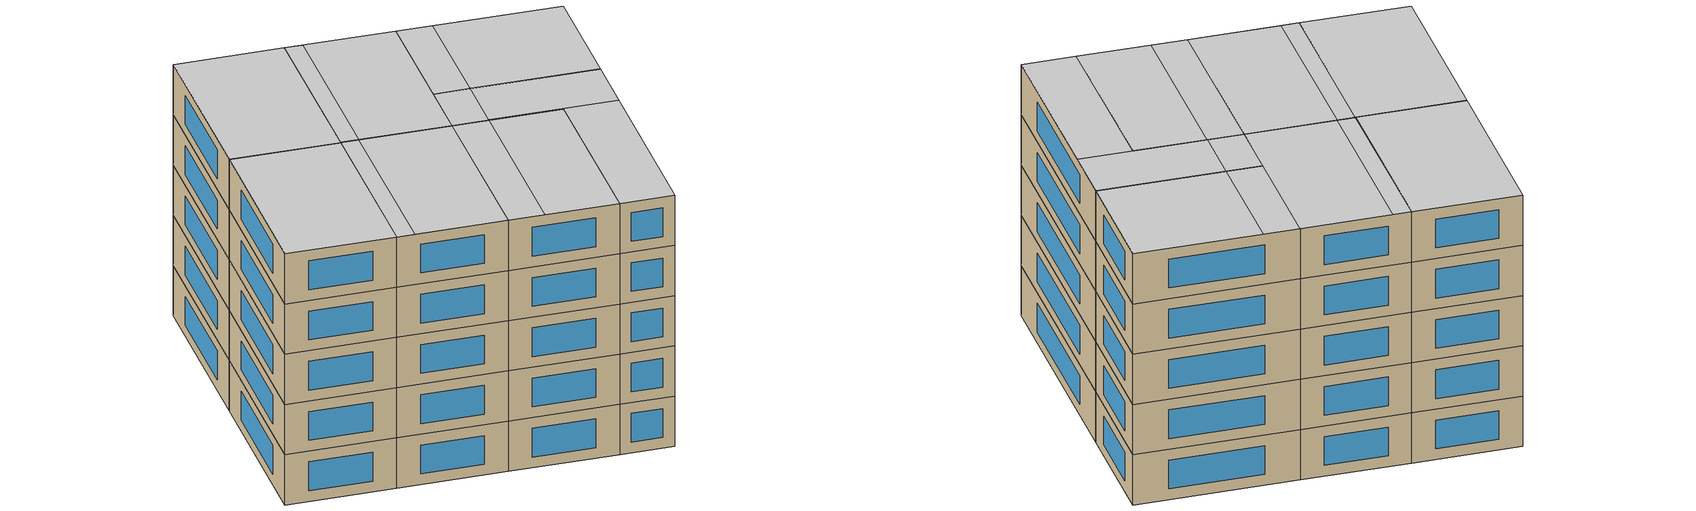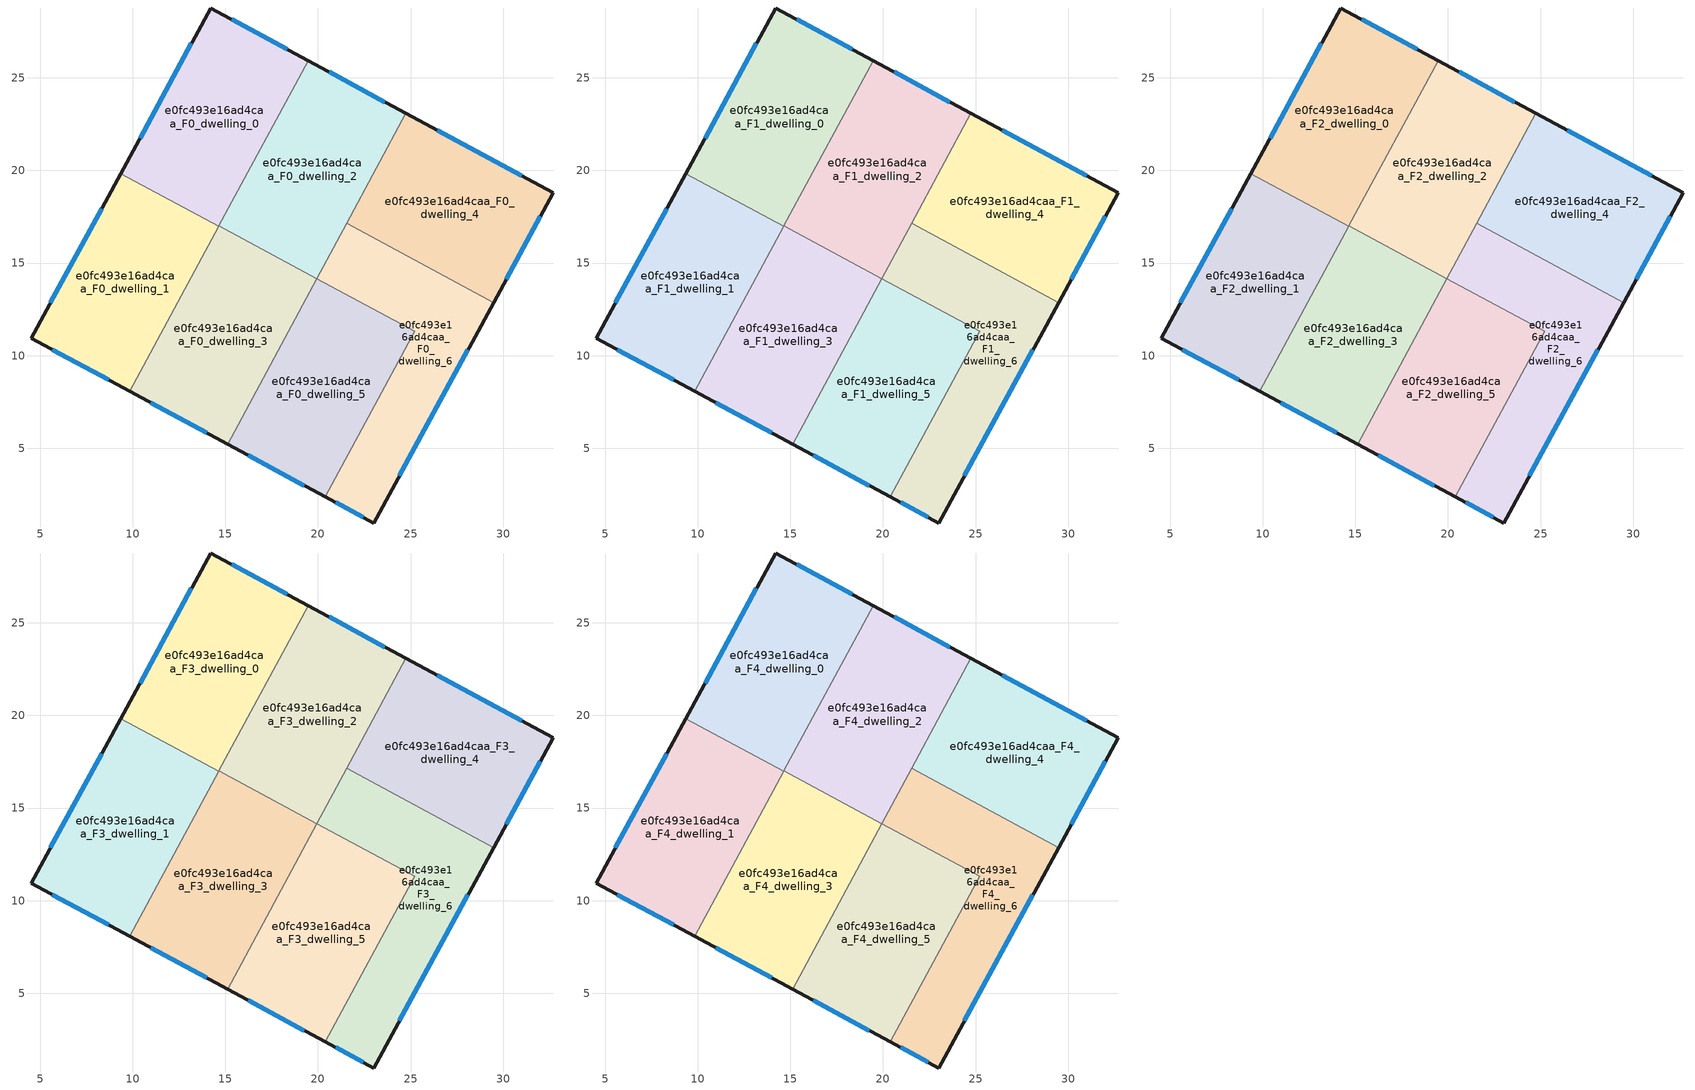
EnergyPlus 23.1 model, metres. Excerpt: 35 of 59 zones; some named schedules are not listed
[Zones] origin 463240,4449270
e0fc493e16ad4caa_F0_dwelling_0
 floor ground (EU_floor_Construction): 19.46,25.94 14.63,16.98 9.35,19.84 14.21,28.78 z0
 wall outside (EU_wall_Construction): 19.46,25.94 14.21,28.78 9.35,19.84 z0:3
 wall to e0fc493e16ad4caa_F0_dwelling_1 (EU_wall_Construction): 9.35,19.84 14.63,16.98 z0:3
 wall to e0fc493e16ad4caa_F0_dwelling_2 (EU_wall_Construction): 14.65,17.01 19.46,25.94 z0:3
 wall to e0fc493e16ad4caa_F0_dwelling_3 (EU_wall_Construction): 14.63,16.98 14.65,17.01 z0:3
 window (EU_Window_Construction): 13.16,26.86 10.39,21.75 / 18.34,26.55 15.33,28.17 z0.64:2.36
e0fc493e16ad4caa_F0_dwelling_1
 floor ground (EU_floor_Construction): 14.63,16.98 9.83,8.08 4.52,10.94 9.35,19.84 z0
 wall outside (EU_wall_Construction): 9.35,19.84 4.52,10.94 9.83,8.08 z0:3
 wall to e0fc493e16ad4caa_F0_dwelling_3 (EU_wall_Construction): 9.83,8.08 14.63,16.98 z0:3
 window (EU_Window_Construction): 8.31,17.93 5.55,12.85 / 5.65,10.33 8.69,8.69 z0.64:2.36
e0fc493e16ad4caa_F0_dwelling_2
 floor ground (EU_floor_Construction): 24.75,23.09 19.93,14.16 14.65,17.01 19.46,25.94 z0
 wall outside (EU_wall_Construction): 24.75,23.09 19.46,25.94 z0:3
 wall to e0fc493e16ad4caa_F0_dwelling_3 (EU_wall_Construction): 14.65,17.01 19.93,14.16 z0:3
 wall to e0fc493e16ad4caa_F0_dwelling_4 (EU_wall_Construction): 21.55,17.14 24.75,23.09 z0:3
 wall to e0fc493e16ad4caa_F0_dwelling_6 (EU_wall_Construction): 19.93,14.16 21.54,17.14 z0:3
 window (EU_Window_Construction): 23.62,23.7 20.6,25.33 z0.64:2.36
e0fc493e16ad4caa_F0_dwelling_3
 floor ground (EU_floor_Construction): 19.93,14.16 15.11,5.22 9.83,8.08 14.65,17.01 z0
 wall outside (EU_wall_Construction): 9.83,8.08 15.11,5.22 z0:3
 wall to e0fc493e16ad4caa_F0_dwelling_5 (EU_wall_Construction): 15.11,5.22 19.93,14.16 z0:3
 window (EU_Window_Construction): 10.96,7.46 13.98,5.83 z0.64:2.36
e0fc493e16ad4caa_F0_dwelling_4
 floor ground (EU_floor_Construction): 32.7,18.79 29.48,12.86 21.54,17.14 24.75,23.09 z0
 wall outside (EU_wall_Construction): 29.48,12.86 32.7,18.79 24.75,23.09 z0:3
 wall to e0fc493e16ad4caa_F0_dwelling_6 (EU_wall_Construction): 21.54,17.14 29.48,12.86 z0:3
 window (EU_Window_Construction): 30.17,14.13 32.01,17.52 / 31,19.71 26.45,22.17 z0.64:2.36
e0fc493e16ad4caa_F0_dwelling_5
 floor ground (EU_floor_Construction): 25.22,11.3 20.4,2.37 15.11,5.22 19.93,14.16 z0
 wall outside (EU_wall_Construction): 15.11,5.22 20.4,2.37 z0:3
 wall to e0fc493e16ad4caa_F0_dwelling_6 (EU_wall_Construction): 20.4,2.37 25.22,11.3 19.93,14.16 z0:3
 window (EU_Window_Construction): 16.25,4.61 19.27,2.98 z0.64:2.36
e0fc493e16ad4caa_F0_dwelling_6
 floor ground (EU_floor_Construction): 29.48,12.86 23.02,0.96 20.4,2.37 25.22,11.3 19.93,14.16 21.54,17.14 z0
 wall outside (EU_wall_Construction): 20.4,2.37 23.02,0.96 29.48,12.86 z0:3
 window (EU_Window_Construction): 24.4,3.51 28.1,10.31 / 20.96,2.07 22.46,1.26 z0.64:2.36
e0fc493e16ad4caa_F1_dwelling_0
 floor to e0fc493e16ad4caa_F0_dwelling_0 (EU_floor_Construction): 19.46,25.94 14.63,16.98 9.35,19.84 14.21,28.78 z3
 wall outside (EU_wall_Construction): 19.46,25.94 14.21,28.78 9.35,19.84 z3:6
 wall to e0fc493e16ad4caa_F1_dwelling_1 (EU_wall_Construction): 9.35,19.84 14.63,16.98 z3:6
 wall to e0fc493e16ad4caa_F1_dwelling_2 (EU_wall_Construction): 14.65,17.01 19.46,25.94 z3:6
 wall to e0fc493e16ad4caa_F1_dwelling_3 (EU_wall_Construction): 14.63,16.98 14.65,17.01 z3:6
 window (EU_Window_Construction): 13.16,26.86 10.39,21.75 / 18.34,26.55 15.33,28.17 z3.64:5.36
e0fc493e16ad4caa_F1_dwelling_1
 floor to e0fc493e16ad4caa_F0_dwelling_1 (EU_floor_Construction): 14.63,16.98 9.83,8.08 4.52,10.94 9.35,19.84 z3
 wall outside (EU_wall_Construction): 9.35,19.84 4.52,10.94 9.83,8.08 z3:6
 wall to e0fc493e16ad4caa_F1_dwelling_3 (EU_wall_Construction): 9.83,8.08 14.63,16.98 z3:6
 window (EU_Window_Construction): 8.31,17.93 5.55,12.85 / 5.65,10.33 8.69,8.69 z3.64:5.36
e0fc493e16ad4caa_F1_dwelling_2
 floor to e0fc493e16ad4caa_F0_dwelling_2 (EU_floor_Construction): 24.75,23.09 19.93,14.16 14.65,17.01 19.46,25.94 z3
 wall outside (EU_wall_Construction): 24.75,23.09 19.46,25.94 z3:6
 wall to e0fc493e16ad4caa_F1_dwelling_3 (EU_wall_Construction): 14.65,17.01 19.93,14.16 z3:6
 wall to e0fc493e16ad4caa_F1_dwelling_4 (EU_wall_Construction): 21.55,17.14 24.75,23.09 z3:6
 wall to e0fc493e16ad4caa_F1_dwelling_6 (EU_wall_Construction): 19.93,14.16 21.54,17.14 z3:6
 window (EU_Window_Construction): 23.62,23.7 20.6,25.33 z3.64:5.36
e0fc493e16ad4caa_F1_dwelling_3
 floor to e0fc493e16ad4caa_F0_dwelling_3 (EU_floor_Construction): 19.93,14.16 15.11,5.22 9.83,8.08 14.65,17.01 z3
 wall outside (EU_wall_Construction): 9.83,8.08 15.11,5.22 z3:6
 wall to e0fc493e16ad4caa_F1_dwelling_5 (EU_wall_Construction): 15.11,5.22 19.93,14.16 z3:6
 window (EU_Window_Construction): 10.96,7.46 13.98,5.83 z3.64:5.36
e0fc493e16ad4caa_F1_dwelling_4
 floor to e0fc493e16ad4caa_F0_dwelling_4 (EU_floor_Construction): 32.7,18.79 29.48,12.86 21.54,17.14 24.75,23.09 z3
 wall outside (EU_wall_Construction): 29.48,12.86 32.7,18.79 24.75,23.09 z3:6
 wall to e0fc493e16ad4caa_F1_dwelling_6 (EU_wall_Construction): 21.54,17.14 29.48,12.86 z3:6
 window (EU_Window_Construction): 30.17,14.13 32.01,17.52 / 31,19.71 26.45,22.17 z3.64:5.36
e0fc493e16ad4caa_F1_dwelling_5
 floor to e0fc493e16ad4caa_F0_dwelling_5 (EU_floor_Construction): 25.22,11.3 20.4,2.37 15.11,5.22 19.93,14.16 z3
 wall outside (EU_wall_Construction): 15.11,5.22 20.4,2.37 z3:6
 wall to e0fc493e16ad4caa_F1_dwelling_6 (EU_wall_Construction): 20.4,2.37 25.22,11.3 19.93,14.16 z3:6
 window (EU_Window_Construction): 16.25,4.61 19.27,2.98 z3.64:5.36
e0fc493e16ad4caa_F1_dwelling_6
 floor to e0fc493e16ad4caa_F0_dwelling_6 (EU_floor_Construction): 29.48,12.86 23.02,0.96 20.4,2.37 25.22,11.3 19.93,14.16 21.54,17.14 z3
 wall outside (EU_wall_Construction): 20.4,2.37 23.02,0.96 29.48,12.86 z3:6
 window (EU_Window_Construction): 24.4,3.51 28.1,10.31 / 20.96,2.07 22.46,1.26 z3.64:5.36
e0fc493e16ad4caa_F2_dwelling_0
 floor to e0fc493e16ad4caa_F1_dwelling_0 (EU_floor_Construction): 19.46,25.94 14.63,16.98 9.35,19.84 14.21,28.78 z6
 wall outside (EU_wall_Construction): 19.46,25.94 14.21,28.78 9.35,19.84 z6:9
 wall to e0fc493e16ad4caa_F2_dwelling_1 (EU_wall_Construction): 9.35,19.84 14.63,16.98 z6:9
 wall to e0fc493e16ad4caa_F2_dwelling_2 (EU_wall_Construction): 14.65,17.01 19.46,25.94 z6:9
 wall to e0fc493e16ad4caa_F2_dwelling_3 (EU_wall_Construction): 14.63,16.98 14.65,17.01 z6:9
 window (EU_Window_Construction): 13.16,26.86 10.39,21.75 / 18.34,26.55 15.33,28.17 z6.64:8.36
e0fc493e16ad4caa_F2_dwelling_1
 floor to e0fc493e16ad4caa_F1_dwelling_1 (EU_floor_Construction): 14.63,16.98 9.83,8.08 4.52,10.94 9.35,19.84 z6
 wall outside (EU_wall_Construction): 9.35,19.84 4.52,10.94 9.83,8.08 z6:9
 wall to e0fc493e16ad4caa_F2_dwelling_3 (EU_wall_Construction): 9.83,8.08 14.63,16.98 z6:9
 window (EU_Window_Construction): 8.31,17.93 5.55,12.85 / 5.65,10.33 8.69,8.69 z6.64:8.36
e0fc493e16ad4caa_F2_dwelling_2
 floor to e0fc493e16ad4caa_F1_dwelling_2 (EU_floor_Construction): 24.75,23.09 19.93,14.16 14.65,17.01 19.46,25.94 z6
 wall outside (EU_wall_Construction): 24.75,23.09 19.46,25.94 z6:9
 wall to e0fc493e16ad4caa_F2_dwelling_3 (EU_wall_Construction): 14.65,17.01 19.93,14.16 z6:9
 wall to e0fc493e16ad4caa_F2_dwelling_4 (EU_wall_Construction): 21.55,17.14 24.75,23.09 z6:9
 wall to e0fc493e16ad4caa_F2_dwelling_6 (EU_wall_Construction): 19.93,14.16 21.54,17.14 z6:9
 window (EU_Window_Construction): 23.62,23.7 20.6,25.33 z6.64:8.36
e0fc493e16ad4caa_F2_dwelling_3
 floor to e0fc493e16ad4caa_F1_dwelling_3 (EU_floor_Construction): 19.93,14.16 15.11,5.22 9.83,8.08 14.65,17.01 z6
 wall outside (EU_wall_Construction): 9.83,8.08 15.11,5.22 z6:9
 wall to e0fc493e16ad4caa_F2_dwelling_5 (EU_wall_Construction): 15.11,5.22 19.93,14.16 z6:9
 window (EU_Window_Construction): 10.96,7.46 13.98,5.83 z6.64:8.36
e0fc493e16ad4caa_F2_dwelling_4
 floor to e0fc493e16ad4caa_F1_dwelling_4 (EU_floor_Construction): 32.7,18.79 29.48,12.86 21.54,17.14 24.75,23.09 z6
 wall outside (EU_wall_Construction): 29.48,12.86 32.7,18.79 24.75,23.09 z6:9
 wall to e0fc493e16ad4caa_F2_dwelling_6 (EU_wall_Construction): 21.54,17.14 29.48,12.86 z6:9
 window (EU_Window_Construction): 30.17,14.13 32.01,17.52 / 31,19.71 26.45,22.17 z6.64:8.36
e0fc493e16ad4caa_F2_dwelling_5
 floor to e0fc493e16ad4caa_F1_dwelling_5 (EU_floor_Construction): 25.22,11.3 20.4,2.37 15.11,5.22 19.93,14.16 z6
 wall outside (EU_wall_Construction): 15.11,5.22 20.4,2.37 z6:9
 wall to e0fc493e16ad4caa_F2_dwelling_6 (EU_wall_Construction): 20.4,2.37 25.22,11.3 19.93,14.16 z6:9
 window (EU_Window_Construction): 16.25,4.61 19.27,2.98 z6.64:8.36
e0fc493e16ad4caa_F2_dwelling_6
 floor to e0fc493e16ad4caa_F1_dwelling_6 (EU_floor_Construction): 29.48,12.86 23.02,0.96 20.4,2.37 25.22,11.3 19.93,14.16 21.54,17.14 z6
 wall outside (EU_wall_Construction): 20.4,2.37 23.02,0.96 29.48,12.86 z6:9
 window (EU_Window_Construction): 24.4,3.51 28.1,10.31 / 20.96,2.07 22.46,1.26 z6.64:8.36
e0fc493e16ad4caa_F3_dwelling_0
 floor to e0fc493e16ad4caa_F2_dwelling_0 (EU_floor_Construction): 19.46,25.94 14.63,16.98 9.35,19.84 14.21,28.78 z9
 wall outside (EU_wall_Construction): 19.46,25.94 14.21,28.78 9.35,19.84 z9:12
 wall to e0fc493e16ad4caa_F3_dwelling_1 (EU_wall_Construction): 9.35,19.84 14.63,16.98 z9:12
 wall to e0fc493e16ad4caa_F3_dwelling_2 (EU_wall_Construction): 14.65,17.01 19.46,25.94 z9:12
 wall to e0fc493e16ad4caa_F3_dwelling_3 (EU_wall_Construction): 14.63,16.98 14.65,17.01 z9:12
 window (EU_Window_Construction): 13.16,26.86 10.39,21.75 / 18.34,26.55 15.33,28.17 z9.64:11.36
e0fc493e16ad4caa_F3_dwelling_1
 floor to e0fc493e16ad4caa_F2_dwelling_1 (EU_floor_Construction): 14.63,16.98 9.83,8.08 4.52,10.94 9.35,19.84 z9
 wall outside (EU_wall_Construction): 9.35,19.84 4.52,10.94 9.83,8.08 z9:12
 wall to e0fc493e16ad4caa_F3_dwelling_3 (EU_wall_Construction): 9.83,8.08 14.63,16.98 z9:12
 window (EU_Window_Construction): 8.31,17.93 5.55,12.85 / 5.65,10.33 8.69,8.69 z9.64:11.36
e0fc493e16ad4caa_F3_dwelling_2
 floor to e0fc493e16ad4caa_F2_dwelling_2 (EU_floor_Construction): 24.75,23.09 19.93,14.16 14.65,17.01 19.46,25.94 z9
 wall outside (EU_wall_Construction): 24.75,23.09 19.46,25.94 z9:12
 wall to e0fc493e16ad4caa_F3_dwelling_3 (EU_wall_Construction): 14.65,17.01 19.93,14.16 z9:12
 wall to e0fc493e16ad4caa_F3_dwelling_4 (EU_wall_Construction): 21.55,17.14 24.75,23.09 z9:12
 wall to e0fc493e16ad4caa_F3_dwelling_6 (EU_wall_Construction): 19.93,14.16 21.54,17.14 z9:12
 window (EU_Window_Construction): 23.62,23.7 20.6,25.33 z9.64:11.36
e0fc493e16ad4caa_F3_dwelling_3
 floor to e0fc493e16ad4caa_F2_dwelling_3 (EU_floor_Construction): 19.93,14.16 15.11,5.22 9.83,8.08 14.65,17.01 z9
 wall outside (EU_wall_Construction): 9.83,8.08 15.11,5.22 z9:12
 wall to e0fc493e16ad4caa_F3_dwelling_5 (EU_wall_Construction): 15.11,5.22 19.93,14.16 z9:12
 window (EU_Window_Construction): 10.96,7.46 13.98,5.83 z9.64:11.36
e0fc493e16ad4caa_F3_dwelling_4
 floor to e0fc493e16ad4caa_F2_dwelling_4 (EU_floor_Construction): 32.7,18.79 29.48,12.86 21.54,17.14 24.75,23.09 z9
 wall outside (EU_wall_Construction): 29.48,12.86 32.7,18.79 24.75,23.09 z9:12
 wall to e0fc493e16ad4caa_F3_dwelling_6 (EU_wall_Construction): 21.54,17.14 29.48,12.86 z9:12
 window (EU_Window_Construction): 30.17,14.13 32.01,17.52 / 31,19.71 26.45,22.17 z9.64:11.36
e0fc493e16ad4caa_F3_dwelling_5
 floor to e0fc493e16ad4caa_F2_dwelling_5 (EU_floor_Construction): 25.22,11.3 20.4,2.37 15.11,5.22 19.93,14.16 z9
 wall outside (EU_wall_Construction): 15.11,5.22 20.4,2.37 z9:12
 wall to e0fc493e16ad4caa_F3_dwelling_6 (EU_wall_Construction): 20.4,2.37 25.22,11.3 19.93,14.16 z9:12
 window (EU_Window_Construction): 16.25,4.61 19.27,2.98 z9.64:11.36
e0fc493e16ad4caa_F3_dwelling_6
 floor to e0fc493e16ad4caa_F2_dwelling_6 (EU_floor_Construction): 29.48,12.86 23.02,0.96 20.4,2.37 25.22,11.3 19.93,14.16 21.54,17.14 z9
 wall outside (EU_wall_Construction): 20.4,2.37 23.02,0.96 29.48,12.86 z9:12
 window (EU_Window_Construction): 24.4,3.51 28.1,10.31 / 20.96,2.07 22.46,1.26 z9.64:11.36
e0fc493e16ad4caa_F4_dwelling_0
 floor to e0fc493e16ad4caa_F3_dwelling_0 (EU_floor_Construction): 19.46,25.94 14.63,16.98 9.35,19.84 14.21,28.78 z12
 wall outside (EU_wall_Construction): 19.46,25.94 14.21,28.78 9.35,19.84 z12:15
 wall to e0fc493e16ad4caa_F4_dwelling_1 (EU_wall_Construction): 9.35,19.84 14.63,16.98 z12:15
 wall to e0fc493e16ad4caa_F4_dwelling_2 (EU_wall_Construction): 14.65,17.01 19.46,25.94 z12:15
 wall to e0fc493e16ad4caa_F4_dwelling_3 (EU_wall_Construction): 14.63,16.98 14.65,17.01 z12:15
 window (EU_Window_Construction): 13.16,26.86 10.39,21.75 / 18.34,26.55 15.33,28.17 z12.64:14.36
 ceiling to e0fc493e16ad4caa_F5_dwelling_5 (EU_floor_Construction): 14.64,16.99 19.46,25.94 14.21,28.78 9.35,19.84 z15
e0fc493e16ad4caa_F4_dwelling_1
 floor to e0fc493e16ad4caa_F3_dwelling_1 (EU_floor_Construction): 14.63,16.98 9.83,8.08 4.52,10.94 9.35,19.84 z12
 wall outside (EU_wall_Construction): 9.35,19.84 4.52,10.94 9.83,8.08 z12:15
 wall to e0fc493e16ad4caa_F4_dwelling_3 (EU_wall_Construction): 9.83,8.08 14.63,16.98 z12:15
 window (EU_Window_Construction): 8.31,17.93 5.55,12.85 / 5.65,10.33 8.69,8.69 z12.64:14.36
 ceiling adiabatic (EU_roof_Construction): 9.83,8.08 14.63,16.98 9.35,19.84 4.52,10.94 z15
e0fc493e16ad4caa_F4_dwelling_2
 floor to e0fc493e16ad4caa_F3_dwelling_2 (EU_floor_Construction): 24.75,23.09 19.93,14.16 14.65,17.01 19.46,25.94 z12
 wall outside (EU_wall_Construction): 24.75,23.09 19.46,25.94 z12:15
 wall to e0fc493e16ad4caa_F4_dwelling_3 (EU_wall_Construction): 14.65,17.01 19.93,14.16 z12:15
 wall to e0fc493e16ad4caa_F4_dwelling_4 (EU_wall_Construction): 21.55,17.14 24.75,23.09 z12:15
 wall to e0fc493e16ad4caa_F4_dwelling_6 (EU_wall_Construction): 19.93,14.16 21.54,17.14 z12:15
 window (EU_Window_Construction): 23.62,23.7 20.6,25.33 z12.64:14.36
 ceiling to e0fc493e16ad4caa_F5_dwelling_5 (EU_floor_Construction): 15.53,16.53 20.34,25.46 19.46,25.94 14.65,17.01 z15
 ceiling adiabatic (EU_roof_Construction): 19.93,14.16 24.75,23.09 19.46,25.94 20.34,25.46 15.53,16.53 z15
e0fc493e16ad4caa_F4_dwelling_3
 floor to e0fc493e16ad4caa_F3_dwelling_3 (EU_floor_Construction): 19.93,14.16 15.11,5.22 9.83,8.08 14.65,17.01 z12
 wall outside (EU_wall_Construction): 9.83,8.08 15.11,5.22 z12:15
 wall to e0fc493e16ad4caa_F4_dwelling_5 (EU_wall_Construction): 15.11,5.22 19.93,14.16 z12:15
 window (EU_Window_Construction): 10.96,7.46 13.98,5.83 z12.64:14.36
 ceiling to e0fc493e16ad4caa_F5_dwelling_2 (EU_floor_Construction): 15.11,5.22 19.93,14.16 15.53,16.53 10.71,7.6 z15
 ceiling adiabatic (EU_roof_Construction): 10.71,7.6 15.53,16.53 14.65,17.01 9.83,8.08 z15
e0fc493e16ad4caa_F4_dwelling_4
 floor to e0fc493e16ad4caa_F3_dwelling_4 (EU_floor_Construction): 32.7,18.79 29.48,12.86 21.54,17.14 24.75,23.09 z12
 wall outside (EU_wall_Construction): 29.48,12.86 32.7,18.79 24.75,23.09 z12:15
 wall to e0fc493e16ad4caa_F4_dwelling_6 (EU_wall_Construction): 21.54,17.14 29.48,12.86 z12:15
 window (EU_Window_Construction): 30.17,14.13 32.01,17.52 / 31,19.71 26.45,22.17 z12.64:14.36
 ceiling to e0fc493e16ad4caa_F5_dwelling_1 (EU_floor_Construction): 29.48,12.86 32.7,18.79 26.51,22.14 23.31,16.19 z15
 ceiling to e0fc493e16ad4caa_F5_dwelling_3 (EU_floor_Construction): 23.31,16.19 26.51,22.14 24.75,23.09 21.55,17.14 z15
e0fc493e16ad4caa_F4_dwelling_5
 floor to e0fc493e16ad4caa_F3_dwelling_5 (EU_floor_Construction): 25.22,11.3 20.4,2.37 15.11,5.22 19.93,14.16 z12
 wall outside (EU_wall_Construction): 15.11,5.22 20.4,2.37 z12:15
 wall to e0fc493e16ad4caa_F4_dwelling_6 (EU_wall_Construction): 20.4,2.37 25.22,11.3 19.93,14.16 z12:15
 window (EU_Window_Construction): 16.25,4.61 19.27,2.98 z12.64:14.36
 ceiling to e0fc493e16ad4caa_F5_dwelling_0 (EU_floor_Construction): 20.4,2.37 25.22,11.3 21.69,13.2 16.88,4.27 z15
 ceiling to e0fc493e16ad4caa_F5_dwelling_2 (EU_floor_Construction): 16.88,4.27 21.69,13.2 19.93,14.16 15.11,5.22 z15
e0fc493e16ad4caa_F4_dwelling_6
 floor to e0fc493e16ad4caa_F3_dwelling_6 (EU_floor_Construction): 29.48,12.86 23.02,0.96 20.4,2.37 25.22,11.3 19.93,14.16 21.54,17.14 z12
 wall outside (EU_wall_Construction): 20.4,2.37 23.02,0.96 29.48,12.86 z12:15
 window (EU_Window_Construction): 24.4,3.51 28.1,10.31 / 20.96,2.07 22.46,1.26 z12.64:14.36
 ceiling to e0fc493e16ad4caa_F5_dwelling_0 (EU_floor_Construction): 23.02,0.96 27.87,9.9 21.7,13.22 21.69,13.2 25.22,11.3 20.4,2.37 z15
 ceiling to e0fc493e16ad4caa_F5_dwelling_1 (EU_floor_Construction): 27.87,9.9 29.48,12.86 23.31,16.19 21.7,13.22 z15
 ceiling to e0fc493e16ad4caa_F5_dwelling_3 (EU_floor_Construction): 21.69,13.21 23.31,16.19 21.55,17.14 19.93,14.16 z15
[Building]
EU S2 Campaign: North Axis=0; Terrain=City; Solar Distribution=FullExterior
[Site:Location]
Yerevan-Zvartnots.Intl.AP: Latitude=40.15; Longitude=44.383; Time Zone=4; Elevation=854
[SizingPeriod:WeatherFileDays]
AnnualSizingPeriod: Begin Month=1; Begin Day of Month=1; End Month=12; End Day of Month=31; Day of Week for Start Day=Monday; Use Weather File Daylight Saving Period=No; Use Weather File Rain and Snow Indicators=No
[MATERIAL]
EU_InternalMass_Material: Roughness=MediumRough; Thickness=0.1; Conductivity=1; Density=1800; Specific Heat=900; Thermal Absorptance=0.9; Solar Absorptance=0.7; Visible Absorptance=0.7
[MATERIAL:NOMASS] Roughness=MediumRough; Thermal Absorptance=0.9; Solar Absorptance=0.7; Visible Absorptance=0.7
Name | Thermal Resistance
EU_wall_NoMass | 1.05043
EU_roof_NoMass | 1.45357
EU_floor_NoMass | 0.478065
[WINDOWMATERIAL:SIMPLEGLAZINGSYSTEM]
EU_Window_SimpleGlazing: UFactor=2.5566; Solar Heat Gain Coefficient=0.75; Visible Transmittance=0.75
[CONSTRUCTION]
EU_wall_Construction: EU_wall_NoMass
EU_roof_Construction: EU_roof_NoMass
EU_floor_Construction: EU_floor_NoMass
EU_Window_Construction: EU_Window_SimpleGlazing
EU_InternalMass_Construction: EU_InternalMass_Material
[ZONE] Type=1; Multiplier=1; Ceiling Height=autocalculate; Floor Area=autocalculate; Part of Total Floor Area=Yes
Name | Volume
e0fc493e16ad4caa_F0_dwelling_0; e0fc493e16ad4caa_F1_dwelling_0; e0fc493e16ad4caa_F2_dwelling_0; e0fc493e16ad4caa_F3_dwelling_0; e0fc493e16ad4caa_F4_dwelling_0 | 182.825
e0fc493e16ad4caa_F0_dwelling_1; e0fc493e16ad4caa_F1_dwelling_1; e0fc493e16ad4caa_F2_dwelling_1; e0fc493e16ad4caa_F3_dwelling_1; e0fc493e16ad4caa_F4_dwelling_1 | 182.839
e0fc493e16ad4caa_F0_dwelling_2; e0fc493e16ad4caa_F1_dwelling_2; e0fc493e16ad4caa_F2_dwelling_2; e0fc493e16ad4caa_F3_dwelling_2; e0fc493e16ad4caa_F4_dwelling_2; e0fc493e16ad4caa_F0_dwelling_3; e0fc493e16ad4caa_F1_dwelling_3; e0fc493e16ad4caa_F2_dwelling_3; e0fc493e16ad4caa_F3_dwelling_3; e0fc493e16ad4caa_F4_dwelling_3 | 182.851
e0fc493e16ad4caa_F0_dwelling_4; e0fc493e16ad4caa_F1_dwelling_4; e0fc493e16ad4caa_F2_dwelling_4; e0fc493e16ad4caa_F3_dwelling_4; e0fc493e16ad4caa_F4_dwelling_4 | 182.829
e0fc493e16ad4caa_F0_dwelling_5; e0fc493e16ad4caa_F1_dwelling_5; e0fc493e16ad4caa_F2_dwelling_5; e0fc493e16ad4caa_F3_dwelling_5; e0fc493e16ad4caa_F4_dwelling_5 | 182.81
e0fc493e16ad4caa_F0_dwelling_6; e0fc493e16ad4caa_F1_dwelling_6; e0fc493e16ad4caa_F2_dwelling_6; e0fc493e16ad4caa_F3_dwelling_6; e0fc493e16ad4caa_F4_dwelling_6 | 182.841
[INTERNALMASS] Construction=EU_InternalMass_Construction
Name | Zone or ZoneList | Surface Area
e0fc493e16ad4caa_F0_dwelling_0_EU_InternalMass | e0fc493e16ad4caa_F0_dwelling_0 | 60.9412
e0fc493e16ad4caa_F0_dwelling_1_EU_InternalMass | e0fc493e16ad4caa_F0_dwelling_1 | 60.9462
e0fc493e16ad4caa_F0_dwelling_2_EU_InternalMass | e0fc493e16ad4caa_F0_dwelling_2 | 60.9502
e0fc493e16ad4caa_F0_dwelling_3_EU_InternalMass | e0fc493e16ad4caa_F0_dwelling_3 | 60.9491
e0fc493e16ad4caa_F0_dwelling_4_EU_InternalMass | e0fc493e16ad4caa_F0_dwelling_4 | 60.9431
e0fc493e16ad4caa_F0_dwelling_5_EU_InternalMass | e0fc493e16ad4caa_F0_dwelling_5 | 60.9385
e0fc493e16ad4caa_F0_dwelling_6_EU_InternalMass | e0fc493e16ad4caa_F0_dwelling_6 | 60.9472
e0fc493e16ad4caa_F1_dwelling_0_EU_InternalMass | e0fc493e16ad4caa_F1_dwelling_0 | 60.9412
e0fc493e16ad4caa_F1_dwelling_1_EU_InternalMass | e0fc493e16ad4caa_F1_dwelling_1 | 60.9462
e0fc493e16ad4caa_F1_dwelling_2_EU_InternalMass | e0fc493e16ad4caa_F1_dwelling_2 | 60.9502
e0fc493e16ad4caa_F1_dwelling_3_EU_InternalMass | e0fc493e16ad4caa_F1_dwelling_3 | 60.9491
e0fc493e16ad4caa_F1_dwelling_4_EU_InternalMass | e0fc493e16ad4caa_F1_dwelling_4 | 60.9431
e0fc493e16ad4caa_F1_dwelling_5_EU_InternalMass | e0fc493e16ad4caa_F1_dwelling_5 | 60.9385
e0fc493e16ad4caa_F1_dwelling_6_EU_InternalMass | e0fc493e16ad4caa_F1_dwelling_6 | 60.9472
e0fc493e16ad4caa_F2_dwelling_0_EU_InternalMass | e0fc493e16ad4caa_F2_dwelling_0 | 60.9412
e0fc493e16ad4caa_F2_dwelling_1_EU_InternalMass | e0fc493e16ad4caa_F2_dwelling_1 | 60.9462
e0fc493e16ad4caa_F2_dwelling_2_EU_InternalMass | e0fc493e16ad4caa_F2_dwelling_2 | 60.9502
e0fc493e16ad4caa_F2_dwelling_3_EU_InternalMass | e0fc493e16ad4caa_F2_dwelling_3 | 60.9491
e0fc493e16ad4caa_F2_dwelling_4_EU_InternalMass | e0fc493e16ad4caa_F2_dwelling_4 | 60.9431
e0fc493e16ad4caa_F2_dwelling_5_EU_InternalMass | e0fc493e16ad4caa_F2_dwelling_5 | 60.9385
e0fc493e16ad4caa_F2_dwelling_6_EU_InternalMass | e0fc493e16ad4caa_F2_dwelling_6 | 60.9472
e0fc493e16ad4caa_F3_dwelling_0_EU_InternalMass | e0fc493e16ad4caa_F3_dwelling_0 | 60.9412
e0fc493e16ad4caa_F3_dwelling_1_EU_InternalMass | e0fc493e16ad4caa_F3_dwelling_1 | 60.9462
e0fc493e16ad4caa_F3_dwelling_2_EU_InternalMass | e0fc493e16ad4caa_F3_dwelling_2 | 60.9502
e0fc493e16ad4caa_F3_dwelling_3_EU_InternalMass | e0fc493e16ad4caa_F3_dwelling_3 | 60.9491
e0fc493e16ad4caa_F3_dwelling_4_EU_InternalMass | e0fc493e16ad4caa_F3_dwelling_4 | 60.9431
e0fc493e16ad4caa_F3_dwelling_5_EU_InternalMass | e0fc493e16ad4caa_F3_dwelling_5 | 60.9385
e0fc493e16ad4caa_F3_dwelling_6_EU_InternalMass | e0fc493e16ad4caa_F3_dwelling_6 | 60.9472
e0fc493e16ad4caa_F4_dwelling_0_EU_InternalMass | e0fc493e16ad4caa_F4_dwelling_0 | 60.9412
e0fc493e16ad4caa_F4_dwelling_1_EU_InternalMass | e0fc493e16ad4caa_F4_dwelling_1 | 60.9462
e0fc493e16ad4caa_F4_dwelling_2_EU_InternalMass | e0fc493e16ad4caa_F4_dwelling_2 | 60.9502
e0fc493e16ad4caa_F4_dwelling_3_EU_InternalMass | e0fc493e16ad4caa_F4_dwelling_3 | 60.9491
e0fc493e16ad4caa_F4_dwelling_4_EU_InternalMass | e0fc493e16ad4caa_F4_dwelling_4 | 60.9431
e0fc493e16ad4caa_F4_dwelling_5_EU_InternalMass | e0fc493e16ad4caa_F4_dwelling_5 | 60.9385
e0fc493e16ad4caa_F4_dwelling_6_EU_InternalMass | e0fc493e16ad4caa_F4_dwelling_6 | 60.9472
[OTHEREQUIPMENT] Fuel Type=Electricity; Design Level Calculation Method=Watts/Area; Power per Zone Floor Area=1; Fraction Latent=0; Fraction Radiant=0; Fraction Lost=0; Carbon Dioxide Generation Rate=0; EndUse Subcategory=EU_Step8_InternalGains
Name | Zone or ZoneList or Space or SpaceList | Schedule
EU_Step8_InternalGain_e0fc493e16ad4caa_F0_dwelling_0_f000 | e0fc493e16ad4caa_F0_dwelling_0 | EU_Step8_GainSchedule_e0fc493e16ad4caa_F0_dwelling_0_f000
EU_Step8_InternalGain_e0fc493e16ad4caa_F0_dwelling_1_f000 | e0fc493e16ad4caa_F0_dwelling_1 | EU_Step8_GainSchedule_e0fc493e16ad4caa_F0_dwelling_1_f000
EU_Step8_InternalGain_e0fc493e16ad4caa_F0_dwelling_2_f000 | e0fc493e16ad4caa_F0_dwelling_2 | EU_Step8_GainSchedule_e0fc493e16ad4caa_F0_dwelling_2_f000
EU_Step8_InternalGain_e0fc493e16ad4caa_F0_dwelling_3_f000 | e0fc493e16ad4caa_F0_dwelling_3 | EU_Step8_GainSchedule_e0fc493e16ad4caa_F0_dwelling_3_f000
EU_Step8_InternalGain_e0fc493e16ad4caa_F0_dwelling_4_f000 | e0fc493e16ad4caa_F0_dwelling_4 | EU_Step8_GainSchedule_e0fc493e16ad4caa_F0_dwelling_4_f000
EU_Step8_InternalGain_e0fc493e16ad4caa_F0_dwelling_5_f000 | e0fc493e16ad4caa_F0_dwelling_5 | EU_Step8_GainSchedule_e0fc493e16ad4caa_F0_dwelling_5_f000
EU_Step8_InternalGain_e0fc493e16ad4caa_F0_dwelling_6_f000 | e0fc493e16ad4caa_F0_dwelling_6 | EU_Step8_GainSchedule_e0fc493e16ad4caa_F0_dwelling_6_f000
EU_Step8_InternalGain_e0fc493e16ad4caa_F1_dwelling_0_f000 | e0fc493e16ad4caa_F1_dwelling_0 | EU_Step8_GainSchedule_e0fc493e16ad4caa_F1_dwelling_0_f000
EU_Step8_InternalGain_e0fc493e16ad4caa_F1_dwelling_1_f000 | e0fc493e16ad4caa_F1_dwelling_1 | EU_Step8_GainSchedule_e0fc493e16ad4caa_F1_dwelling_1_f000
EU_Step8_InternalGain_e0fc493e16ad4caa_F1_dwelling_2_f000 | e0fc493e16ad4caa_F1_dwelling_2 | EU_Step8_GainSchedule_e0fc493e16ad4caa_F1_dwelling_2_f000
EU_Step8_InternalGain_e0fc493e16ad4caa_F1_dwelling_3_f000 | e0fc493e16ad4caa_F1_dwelling_3 | EU_Step8_GainSchedule_e0fc493e16ad4caa_F1_dwelling_3_f000
EU_Step8_InternalGain_e0fc493e16ad4caa_F1_dwelling_4_f000 | e0fc493e16ad4caa_F1_dwelling_4 | EU_Step8_GainSchedule_e0fc493e16ad4caa_F1_dwelling_4_f000
EU_Step8_InternalGain_e0fc493e16ad4caa_F1_dwelling_5_f000 | e0fc493e16ad4caa_F1_dwelling_5 | EU_Step8_GainSchedule_e0fc493e16ad4caa_F1_dwelling_5_f000
EU_Step8_InternalGain_e0fc493e16ad4caa_F1_dwelling_6_f000 | e0fc493e16ad4caa_F1_dwelling_6 | EU_Step8_GainSchedule_e0fc493e16ad4caa_F1_dwelling_6_f000
EU_Step8_InternalGain_e0fc493e16ad4caa_F2_dwelling_0_f000 | e0fc493e16ad4caa_F2_dwelling_0 | EU_Step8_GainSchedule_e0fc493e16ad4caa_F2_dwelling_0_f000
EU_Step8_InternalGain_e0fc493e16ad4caa_F2_dwelling_1_f000 | e0fc493e16ad4caa_F2_dwelling_1 | EU_Step8_GainSchedule_e0fc493e16ad4caa_F2_dwelling_1_f000
EU_Step8_InternalGain_e0fc493e16ad4caa_F2_dwelling_2_f000 | e0fc493e16ad4caa_F2_dwelling_2 | EU_Step8_GainSchedule_e0fc493e16ad4caa_F2_dwelling_2_f000
EU_Step8_InternalGain_e0fc493e16ad4caa_F2_dwelling_3_f000 | e0fc493e16ad4caa_F2_dwelling_3 | EU_Step8_GainSchedule_e0fc493e16ad4caa_F2_dwelling_3_f000
EU_Step8_InternalGain_e0fc493e16ad4caa_F2_dwelling_4_f000 | e0fc493e16ad4caa_F2_dwelling_4 | EU_Step8_GainSchedule_e0fc493e16ad4caa_F2_dwelling_4_f000
EU_Step8_InternalGain_e0fc493e16ad4caa_F2_dwelling_5_f000 | e0fc493e16ad4caa_F2_dwelling_5 | EU_Step8_GainSchedule_e0fc493e16ad4caa_F2_dwelling_5_f000
EU_Step8_InternalGain_e0fc493e16ad4caa_F2_dwelling_6_f000 | e0fc493e16ad4caa_F2_dwelling_6 | EU_Step8_GainSchedule_e0fc493e16ad4caa_F2_dwelling_6_f000
EU_Step8_InternalGain_e0fc493e16ad4caa_F3_dwelling_0_f000 | e0fc493e16ad4caa_F3_dwelling_0 | EU_Step8_GainSchedule_e0fc493e16ad4caa_F3_dwelling_0_f000
EU_Step8_InternalGain_e0fc493e16ad4caa_F3_dwelling_1_f000 | e0fc493e16ad4caa_F3_dwelling_1 | EU_Step8_GainSchedule_e0fc493e16ad4caa_F3_dwelling_1_f000
EU_Step8_InternalGain_e0fc493e16ad4caa_F3_dwelling_2_f000 | e0fc493e16ad4caa_F3_dwelling_2 | EU_Step8_GainSchedule_e0fc493e16ad4caa_F3_dwelling_2_f000
EU_Step8_InternalGain_e0fc493e16ad4caa_F3_dwelling_3_f000 | e0fc493e16ad4caa_F3_dwelling_3 | EU_Step8_GainSchedule_e0fc493e16ad4caa_F3_dwelling_3_f000
EU_Step8_InternalGain_e0fc493e16ad4caa_F3_dwelling_4_f000 | e0fc493e16ad4caa_F3_dwelling_4 | EU_Step8_GainSchedule_e0fc493e16ad4caa_F3_dwelling_4_f000
EU_Step8_InternalGain_e0fc493e16ad4caa_F3_dwelling_5_f000 | e0fc493e16ad4caa_F3_dwelling_5 | EU_Step8_GainSchedule_e0fc493e16ad4caa_F3_dwelling_5_f000
EU_Step8_InternalGain_e0fc493e16ad4caa_F3_dwelling_6_f000 | e0fc493e16ad4caa_F3_dwelling_6 | EU_Step8_GainSchedule_e0fc493e16ad4caa_F3_dwelling_6_f000
EU_Step8_InternalGain_e0fc493e16ad4caa_F4_dwelling_0_f000 | e0fc493e16ad4caa_F4_dwelling_0 | EU_Step8_GainSchedule_e0fc493e16ad4caa_F4_dwelling_0_f000
EU_Step8_InternalGain_e0fc493e16ad4caa_F4_dwelling_1_f000 | e0fc493e16ad4caa_F4_dwelling_1 | EU_Step8_GainSchedule_e0fc493e16ad4caa_F4_dwelling_1_f000
EU_Step8_InternalGain_e0fc493e16ad4caa_F4_dwelling_2_f000 | e0fc493e16ad4caa_F4_dwelling_2 | EU_Step8_GainSchedule_e0fc493e16ad4caa_F4_dwelling_2_f000
EU_Step8_InternalGain_e0fc493e16ad4caa_F4_dwelling_3_f000 | e0fc493e16ad4caa_F4_dwelling_3 | EU_Step8_GainSchedule_e0fc493e16ad4caa_F4_dwelling_3_f000
EU_Step8_InternalGain_e0fc493e16ad4caa_F4_dwelling_4_f000 | e0fc493e16ad4caa_F4_dwelling_4 | EU_Step8_GainSchedule_e0fc493e16ad4caa_F4_dwelling_4_f000
EU_Step8_InternalGain_e0fc493e16ad4caa_F4_dwelling_5_f000 | e0fc493e16ad4caa_F4_dwelling_5 | EU_Step8_GainSchedule_e0fc493e16ad4caa_F4_dwelling_5_f000
EU_Step8_InternalGain_e0fc493e16ad4caa_F4_dwelling_6_f000 | e0fc493e16ad4caa_F4_dwelling_6 | EU_Step8_GainSchedule_e0fc493e16ad4caa_F4_dwelling_6_f000
[ZONEVENTILATION:DESIGNFLOWRATE] Schedule=EU_AlwaysOn; Design Flow Rate Calculation Method=AirChanges/Hour; Air Changes per Hour=0.557805; Ventilation Type=Natural; Fan Pressure Rise=0; Fan Total Efficiency=1; Constant Term Coefficient=1; Temperature Term Coefficient=0; Velocity Term Coefficient=0; Velocity Squared Term Coefficient=0; Minimum Indoor Temperature=-100; Maximum Indoor Temperature=100; Delta Temperature=-100; Minimum Outdoor Temperature=-100; Maximum Outdoor Temperature=100; Maximum Wind Speed=40
Name | Zone or ZoneList or Space or SpaceList
EU_ConstantAir_e0fc493e16ad4caa_F0_dwelling_0 | e0fc493e16ad4caa_F0_dwelling_0
EU_ConstantAir_e0fc493e16ad4caa_F0_dwelling_1 | e0fc493e16ad4caa_F0_dwelling_1
EU_ConstantAir_e0fc493e16ad4caa_F0_dwelling_2 | e0fc493e16ad4caa_F0_dwelling_2
EU_ConstantAir_e0fc493e16ad4caa_F0_dwelling_3 | e0fc493e16ad4caa_F0_dwelling_3
EU_ConstantAir_e0fc493e16ad4caa_F0_dwelling_4 | e0fc493e16ad4caa_F0_dwelling_4
EU_ConstantAir_e0fc493e16ad4caa_F0_dwelling_5 | e0fc493e16ad4caa_F0_dwelling_5
EU_ConstantAir_e0fc493e16ad4caa_F0_dwelling_6 | e0fc493e16ad4caa_F0_dwelling_6
EU_ConstantAir_e0fc493e16ad4caa_F1_dwelling_0 | e0fc493e16ad4caa_F1_dwelling_0
EU_ConstantAir_e0fc493e16ad4caa_F1_dwelling_1 | e0fc493e16ad4caa_F1_dwelling_1
EU_ConstantAir_e0fc493e16ad4caa_F1_dwelling_2 | e0fc493e16ad4caa_F1_dwelling_2
EU_ConstantAir_e0fc493e16ad4caa_F1_dwelling_3 | e0fc493e16ad4caa_F1_dwelling_3
EU_ConstantAir_e0fc493e16ad4caa_F1_dwelling_4 | e0fc493e16ad4caa_F1_dwelling_4
EU_ConstantAir_e0fc493e16ad4caa_F1_dwelling_5 | e0fc493e16ad4caa_F1_dwelling_5
EU_ConstantAir_e0fc493e16ad4caa_F1_dwelling_6 | e0fc493e16ad4caa_F1_dwelling_6
EU_ConstantAir_e0fc493e16ad4caa_F2_dwelling_0 | e0fc493e16ad4caa_F2_dwelling_0
EU_ConstantAir_e0fc493e16ad4caa_F2_dwelling_1 | e0fc493e16ad4caa_F2_dwelling_1
EU_ConstantAir_e0fc493e16ad4caa_F2_dwelling_2 | e0fc493e16ad4caa_F2_dwelling_2
EU_ConstantAir_e0fc493e16ad4caa_F2_dwelling_3 | e0fc493e16ad4caa_F2_dwelling_3
EU_ConstantAir_e0fc493e16ad4caa_F2_dwelling_4 | e0fc493e16ad4caa_F2_dwelling_4
EU_ConstantAir_e0fc493e16ad4caa_F2_dwelling_5 | e0fc493e16ad4caa_F2_dwelling_5
EU_ConstantAir_e0fc493e16ad4caa_F2_dwelling_6 | e0fc493e16ad4caa_F2_dwelling_6
EU_ConstantAir_e0fc493e16ad4caa_F3_dwelling_0 | e0fc493e16ad4caa_F3_dwelling_0
EU_ConstantAir_e0fc493e16ad4caa_F3_dwelling_1 | e0fc493e16ad4caa_F3_dwelling_1
EU_ConstantAir_e0fc493e16ad4caa_F3_dwelling_2 | e0fc493e16ad4caa_F3_dwelling_2
EU_ConstantAir_e0fc493e16ad4caa_F3_dwelling_3 | e0fc493e16ad4caa_F3_dwelling_3
EU_ConstantAir_e0fc493e16ad4caa_F3_dwelling_4 | e0fc493e16ad4caa_F3_dwelling_4
EU_ConstantAir_e0fc493e16ad4caa_F3_dwelling_5 | e0fc493e16ad4caa_F3_dwelling_5
EU_ConstantAir_e0fc493e16ad4caa_F3_dwelling_6 | e0fc493e16ad4caa_F3_dwelling_6
EU_ConstantAir_e0fc493e16ad4caa_F4_dwelling_0 | e0fc493e16ad4caa_F4_dwelling_0
EU_ConstantAir_e0fc493e16ad4caa_F4_dwelling_1 | e0fc493e16ad4caa_F4_dwelling_1
EU_ConstantAir_e0fc493e16ad4caa_F4_dwelling_2 | e0fc493e16ad4caa_F4_dwelling_2
EU_ConstantAir_e0fc493e16ad4caa_F4_dwelling_3 | e0fc493e16ad4caa_F4_dwelling_3
EU_ConstantAir_e0fc493e16ad4caa_F4_dwelling_4 | e0fc493e16ad4caa_F4_dwelling_4
EU_ConstantAir_e0fc493e16ad4caa_F4_dwelling_5 | e0fc493e16ad4caa_F4_dwelling_5
EU_ConstantAir_e0fc493e16ad4caa_F4_dwelling_6 | e0fc493e16ad4caa_F4_dwelling_6
[HVACTEMPLATE:ZONE:IDEALLOADSAIRSYSTEM] System Availability Schedule=EU_AlwaysOn; Maximum Heating Supply Air Temperature=50; Minimum Cooling Supply Air Temperature=13; Maximum Heating Supply Air Humidity Ratio=0.0156; Minimum Cooling Supply Air Humidity Ratio=0.0077; Heating Limit=NoLimit; Cooling Limit=NoLimit; Heating Availability Schedule=EU_AlwaysOn; Cooling Availability Schedule=EU_CoolingOff; Dehumidification Control Type=ConstantSensibleHeatRatio; Cooling Sensible Heat Ratio=0.7; Dehumidification Setpoint=60; Humidification Control Type=None; Humidification Setpoint=30; Outdoor Air Method=None; Outdoor Air Flow Rate per Person=0.00944; Outdoor Air Flow Rate per Zone Floor Area=0; Outdoor Air Flow Rate per Zone=0; Demand Controlled Ventilation Type=None; Outdoor Air Economizer Type=NoEconomizer; Heat Recovery Type=None; Sensible Heat Recovery Effectiveness=0.7; Latent Heat Recovery Effectiveness=0.65
Name | Template Thermostat
e0fc493e16ad4caa_F0_dwelling_0 | EU_HeatOnly_e0fc493e16ad4caa_F0_dwelling_0
e0fc493e16ad4caa_F0_dwelling_1 | EU_HeatOnly_e0fc493e16ad4caa_F0_dwelling_1
e0fc493e16ad4caa_F0_dwelling_2 | EU_HeatOnly_e0fc493e16ad4caa_F0_dwelling_2
e0fc493e16ad4caa_F0_dwelling_3 | EU_HeatOnly_e0fc493e16ad4caa_F0_dwelling_3
e0fc493e16ad4caa_F0_dwelling_4 | EU_HeatOnly_e0fc493e16ad4caa_F0_dwelling_4
e0fc493e16ad4caa_F0_dwelling_5 | EU_HeatOnly_e0fc493e16ad4caa_F0_dwelling_5
e0fc493e16ad4caa_F0_dwelling_6 | EU_HeatOnly_e0fc493e16ad4caa_F0_dwelling_6
e0fc493e16ad4caa_F1_dwelling_0 | EU_HeatOnly_e0fc493e16ad4caa_F1_dwelling_0
e0fc493e16ad4caa_F1_dwelling_1 | EU_HeatOnly_e0fc493e16ad4caa_F1_dwelling_1
e0fc493e16ad4caa_F1_dwelling_2 | EU_HeatOnly_e0fc493e16ad4caa_F1_dwelling_2
e0fc493e16ad4caa_F1_dwelling_3 | EU_HeatOnly_e0fc493e16ad4caa_F1_dwelling_3
e0fc493e16ad4caa_F1_dwelling_4 | EU_HeatOnly_e0fc493e16ad4caa_F1_dwelling_4
e0fc493e16ad4caa_F1_dwelling_5 | EU_HeatOnly_e0fc493e16ad4caa_F1_dwelling_5
e0fc493e16ad4caa_F1_dwelling_6 | EU_HeatOnly_e0fc493e16ad4caa_F1_dwelling_6
e0fc493e16ad4caa_F2_dwelling_0 | EU_HeatOnly_e0fc493e16ad4caa_F2_dwelling_0
e0fc493e16ad4caa_F2_dwelling_1 | EU_HeatOnly_e0fc493e16ad4caa_F2_dwelling_1
e0fc493e16ad4caa_F2_dwelling_2 | EU_HeatOnly_e0fc493e16ad4caa_F2_dwelling_2
e0fc493e16ad4caa_F2_dwelling_3 | EU_HeatOnly_e0fc493e16ad4caa_F2_dwelling_3
e0fc493e16ad4caa_F2_dwelling_4 | EU_HeatOnly_e0fc493e16ad4caa_F2_dwelling_4
e0fc493e16ad4caa_F2_dwelling_5 | EU_HeatOnly_e0fc493e16ad4caa_F2_dwelling_5
e0fc493e16ad4caa_F2_dwelling_6 | EU_HeatOnly_e0fc493e16ad4caa_F2_dwelling_6
e0fc493e16ad4caa_F3_dwelling_0 | EU_HeatOnly_e0fc493e16ad4caa_F3_dwelling_0
e0fc493e16ad4caa_F3_dwelling_1 | EU_HeatOnly_e0fc493e16ad4caa_F3_dwelling_1
e0fc493e16ad4caa_F3_dwelling_2 | EU_HeatOnly_e0fc493e16ad4caa_F3_dwelling_2
e0fc493e16ad4caa_F3_dwelling_3 | EU_HeatOnly_e0fc493e16ad4caa_F3_dwelling_3
e0fc493e16ad4caa_F3_dwelling_4 | EU_HeatOnly_e0fc493e16ad4caa_F3_dwelling_4
e0fc493e16ad4caa_F3_dwelling_5 | EU_HeatOnly_e0fc493e16ad4caa_F3_dwelling_5
e0fc493e16ad4caa_F3_dwelling_6 | EU_HeatOnly_e0fc493e16ad4caa_F3_dwelling_6
e0fc493e16ad4caa_F4_dwelling_0 | EU_HeatOnly_e0fc493e16ad4caa_F4_dwelling_0
e0fc493e16ad4caa_F4_dwelling_1 | EU_HeatOnly_e0fc493e16ad4caa_F4_dwelling_1
e0fc493e16ad4caa_F4_dwelling_2 | EU_HeatOnly_e0fc493e16ad4caa_F4_dwelling_2
e0fc493e16ad4caa_F4_dwelling_3 | EU_HeatOnly_e0fc493e16ad4caa_F4_dwelling_3
e0fc493e16ad4caa_F4_dwelling_4 | EU_HeatOnly_e0fc493e16ad4caa_F4_dwelling_4
e0fc493e16ad4caa_F4_dwelling_5 | EU_HeatOnly_e0fc493e16ad4caa_F4_dwelling_5
e0fc493e16ad4caa_F4_dwelling_6 | EU_HeatOnly_e0fc493e16ad4caa_F4_dwelling_6
[SIZING:ZONE] Zone Cooling Design Supply Air Temperature Input Method=SupplyAirTemperature; Zone Cooling Design Supply Air Temperature=13; Zone Heating Design Supply Air Temperature Input Method=SupplyAirTemperature; Zone Heating Design Supply Air Temperature=50; Zone Cooling Design Supply Air Humidity Ratio=0.008; Zone Heating Design Supply Air Humidity Ratio=0.008; Cooling Design Air Flow Method=DesignDay; Cooling Design Air Flow Rate=0; Cooling Minimum Air Flow per Zone Floor Area=0.000762; Cooling Minimum Air Flow=0; Cooling Minimum Air Flow Fraction=0.2; Heating Design Air Flow Method=DesignDay; Heating Design Air Flow Rate=0; Heating Maximum Air Flow per Zone Floor Area=0.002032; Heating Maximum Air Flow=0.141576; Heating Maximum Air Flow Fraction=0.3; Account for Dedicated Outdoor Air System=No; Dedicated Outdoor Air System Control Strategy=NeutralSupplyAir; Dedicated Outdoor Air Low Setpoint Temperature for Design=autosize; Dedicated Outdoor Air High Setpoint Temperature for Design=autosize; Zone Load Sizing Method=Sensible Load Only No Latent Load; Zone Latent Cooling Design Supply Air Humidity Ratio Input Method=HumidityRatioDifference; Zone Cooling Design Supply Air Humidity Ratio Difference=0.005; Zone Latent Heating Design Supply Air Humidity Ratio Input Method=HumidityRatioDifference; Zone Humidification Design Supply Air Humidity Ratio Difference=0.005
e0fc493e16ad4caa_F0_dwelling_0; e0fc493e16ad4caa_F0_dwelling_1; e0fc493e16ad4caa_F0_dwelling_2; e0fc493e16ad4caa_F0_dwelling_3; e0fc493e16ad4caa_F0_dwelling_4; e0fc493e16ad4caa_F0_dwelling_5; e0fc493e16ad4caa_F0_dwelling_6; e0fc493e16ad4caa_F1_dwelling_0; e0fc493e16ad4caa_F1_dwelling_1; e0fc493e16ad4caa_F1_dwelling_2; e0fc493e16ad4caa_F1_dwelling_3; e0fc493e16ad4caa_F1_dwelling_4; e0fc493e16ad4caa_F1_dwelling_5; e0fc493e16ad4caa_F1_dwelling_6; e0fc493e16ad4caa_F2_dwelling_0; e0fc493e16ad4caa_F2_dwelling_1; e0fc493e16ad4caa_F2_dwelling_2; e0fc493e16ad4caa_F2_dwelling_3; e0fc493e16ad4caa_F2_dwelling_4; e0fc493e16ad4caa_F2_dwelling_5; e0fc493e16ad4caa_F2_dwelling_6; e0fc493e16ad4caa_F3_dwelling_0; e0fc493e16ad4caa_F3_dwelling_1; e0fc493e16ad4caa_F3_dwelling_2; e0fc493e16ad4caa_F3_dwelling_3; e0fc493e16ad4caa_F3_dwelling_4; e0fc493e16ad4caa_F3_dwelling_5; e0fc493e16ad4caa_F3_dwelling_6; e0fc493e16ad4caa_F4_dwelling_0; e0fc493e16ad4caa_F4_dwelling_1; e0fc493e16ad4caa_F4_dwelling_2; e0fc493e16ad4caa_F4_dwelling_3; e0fc493e16ad4caa_F4_dwelling_4; e0fc493e16ad4caa_F4_dwelling_5; e0fc493e16ad4caa_F4_dwelling_6
[SCHEDULE:FILE] Column Number=1; Rows to Skip at Top=0; Number of Hours of Data=8760; Column Separator=Comma; Interpolate to Timestep=No; Minutes per Item=60; Adjust Schedule for Daylight Savings=Yes
Name | File
EU_Step8_GainSchedule_e0fc493e16ad4caa_F0_dwelling_0_f000 | ../../schedules/e0fc493e16ad4caa/e0fc493e16ad4caa_F0_dwelling_0_f000_gain.csv
EU_Step8_GainSchedule_e0fc493e16ad4caa_F0_dwelling_1_f000 | ../../schedules/e0fc493e16ad4caa/e0fc493e16ad4caa_F0_dwelling_1_f000_gain.csv
EU_Step8_GainSchedule_e0fc493e16ad4caa_F0_dwelling_2_f000 | ../../schedules/e0fc493e16ad4caa/e0fc493e16ad4caa_F0_dwelling_2_f000_gain.csv
EU_Step8_GainSchedule_e0fc493e16ad4caa_F0_dwelling_3_f000 | ../../schedules/e0fc493e16ad4caa/e0fc493e16ad4caa_F0_dwelling_3_f000_gain.csv
EU_Step8_GainSchedule_e0fc493e16ad4caa_F0_dwelling_4_f000 | ../../schedules/e0fc493e16ad4caa/e0fc493e16ad4caa_F0_dwelling_4_f000_gain.csv
EU_Step8_GainSchedule_e0fc493e16ad4caa_F0_dwelling_5_f000 | ../../schedules/e0fc493e16ad4caa/e0fc493e16ad4caa_F0_dwelling_5_f000_gain.csv
EU_Step8_GainSchedule_e0fc493e16ad4caa_F0_dwelling_6_f000 | ../../schedules/e0fc493e16ad4caa/e0fc493e16ad4caa_F0_dwelling_6_f000_gain.csv
EU_Step8_GainSchedule_e0fc493e16ad4caa_F1_dwelling_0_f000 | ../../schedules/e0fc493e16ad4caa/e0fc493e16ad4caa_F1_dwelling_0_f000_gain.csv
EU_Step8_GainSchedule_e0fc493e16ad4caa_F1_dwelling_1_f000 | ../../schedules/e0fc493e16ad4caa/e0fc493e16ad4caa_F1_dwelling_1_f000_gain.csv
EU_Step8_GainSchedule_e0fc493e16ad4caa_F1_dwelling_2_f000 | ../../schedules/e0fc493e16ad4caa/e0fc493e16ad4caa_F1_dwelling_2_f000_gain.csv
EU_Step8_GainSchedule_e0fc493e16ad4caa_F1_dwelling_3_f000 | ../../schedules/e0fc493e16ad4caa/e0fc493e16ad4caa_F1_dwelling_3_f000_gain.csv
EU_Step8_GainSchedule_e0fc493e16ad4caa_F1_dwelling_4_f000 | ../../schedules/e0fc493e16ad4caa/e0fc493e16ad4caa_F1_dwelling_4_f000_gain.csv
EU_Step8_GainSchedule_e0fc493e16ad4caa_F1_dwelling_5_f000 | ../../schedules/e0fc493e16ad4caa/e0fc493e16ad4caa_F1_dwelling_5_f000_gain.csv
EU_Step8_GainSchedule_e0fc493e16ad4caa_F1_dwelling_6_f000 | ../../schedules/e0fc493e16ad4caa/e0fc493e16ad4caa_F1_dwelling_6_f000_gain.csv
EU_Step8_GainSchedule_e0fc493e16ad4caa_F2_dwelling_0_f000 | ../../schedules/e0fc493e16ad4caa/e0fc493e16ad4caa_F2_dwelling_0_f000_gain.csv
EU_Step8_GainSchedule_e0fc493e16ad4caa_F2_dwelling_1_f000 | ../../schedules/e0fc493e16ad4caa/e0fc493e16ad4caa_F2_dwelling_1_f000_gain.csv
EU_Step8_GainSchedule_e0fc493e16ad4caa_F2_dwelling_2_f000 | ../../schedules/e0fc493e16ad4caa/e0fc493e16ad4caa_F2_dwelling_2_f000_gain.csv
EU_Step8_GainSchedule_e0fc493e16ad4caa_F2_dwelling_3_f000 | ../../schedules/e0fc493e16ad4caa/e0fc493e16ad4caa_F2_dwelling_3_f000_gain.csv
EU_Step8_GainSchedule_e0fc493e16ad4caa_F2_dwelling_4_f000 | ../../schedules/e0fc493e16ad4caa/e0fc493e16ad4caa_F2_dwelling_4_f000_gain.csv
EU_Step8_GainSchedule_e0fc493e16ad4caa_F2_dwelling_5_f000 | ../../schedules/e0fc493e16ad4caa/e0fc493e16ad4caa_F2_dwelling_5_f000_gain.csv
EU_Step8_GainSchedule_e0fc493e16ad4caa_F2_dwelling_6_f000 | ../../schedules/e0fc493e16ad4caa/e0fc493e16ad4caa_F2_dwelling_6_f000_gain.csv
EU_Step8_GainSchedule_e0fc493e16ad4caa_F3_dwelling_0_f000 | ../../schedules/e0fc493e16ad4caa/e0fc493e16ad4caa_F3_dwelling_0_f000_gain.csv
EU_Step8_GainSchedule_e0fc493e16ad4caa_F3_dwelling_1_f000 | ../../schedules/e0fc493e16ad4caa/e0fc493e16ad4caa_F3_dwelling_1_f000_gain.csv
EU_Step8_GainSchedule_e0fc493e16ad4caa_F3_dwelling_2_f000 | ../../schedules/e0fc493e16ad4caa/e0fc493e16ad4caa_F3_dwelling_2_f000_gain.csv
EU_Step8_GainSchedule_e0fc493e16ad4caa_F3_dwelling_3_f000 | ../../schedules/e0fc493e16ad4caa/e0fc493e16ad4caa_F3_dwelling_3_f000_gain.csv
EU_Step8_GainSchedule_e0fc493e16ad4caa_F3_dwelling_4_f000 | ../../schedules/e0fc493e16ad4caa/e0fc493e16ad4caa_F3_dwelling_4_f000_gain.csv
EU_Step8_GainSchedule_e0fc493e16ad4caa_F3_dwelling_5_f000 | ../../schedules/e0fc493e16ad4caa/e0fc493e16ad4caa_F3_dwelling_5_f000_gain.csv
EU_Step8_GainSchedule_e0fc493e16ad4caa_F3_dwelling_6_f000 | ../../schedules/e0fc493e16ad4caa/e0fc493e16ad4caa_F3_dwelling_6_f000_gain.csv
